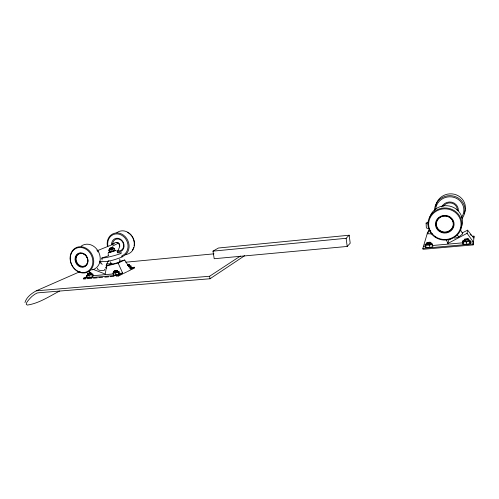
<?xml version="1.0" encoding="UTF-8"?>
<svg xmlns="http://www.w3.org/2000/svg" width="499" height="499" viewBox="0 0 499 499"><rect width="100%" height="100%" fill="white"/><g stroke="black" fill="none" stroke-linecap="round" stroke-linejoin="round"><path stroke-width="0.75" d="M112.893 251.016L114.932 250.479L109.481 252.344L112.206 251.197M97.386 268.256L97.361 268.836C98.802 271.069 102.095 270.67 104.378 270.308L104.796 269.198M430.756 230.856L428.522 230.788L427.2 233.732L422.859 248.371L422.965 249.307L473.114 244.909L474.05 237.05L473.956 236.139L472.434 236.283M473.114 244.909L473.27 241.878L467.076 233.32L467.613 230.17L462.093 232.983M473.956 236.139L473.726 238.06L467.613 230.17M111.477 263.765L106.561 265.998L105.252 274.057L92.901 269.279M119.043 274.325L118.962 271.718L119.043 274.325L113.36 275.273L113.092 272.735L114.259 272.261M24.95 302.506C26.509 297.211 31.524 293.362 36.252 290.83L80.189 271.562M119.785 246.525L117.327 252.151M427.737 233.763L428.522 230.788M467.076 233.32L447.89 243.443L448.969 239.663L451.732 238.26M88.965 273.365L89.97 270.545M106.038 266.029L107.69 262.031L108.913 260.59M113.36 275.273L113.672 274.668M130.42 266.572L131.125 265.936L131.48 267.888L130.788 268.518L130.42 266.572L128.854 266.691M109.655 248.34L112.705 247.442L109.655 248.34L109.861 249.843M92.458 276.745L92.066 274.774L92.87 274.101L93.244 276.084L92.458 276.745L89.321 277.494L86.982 277.55L86.583 275.579L87.412 274.918M87.774 273.546L90.918 272.984L87.774 273.546L87.805 275.043L88.292 275.161L88.055 273.939L87.568 273.82L88.161 273.508M114.022 272.691L113.997 271.169L117.178 270.601L113.997 271.169M460.352 229.646L462.773 233.788L458.668 237.069L454.62 238.254M426.957 242.639L426.757 243.225L429.708 243.119L430.837 242.464L429.446 242.177L426.957 242.639L429.552 242.807L430.531 242.24M468.711 240.867L468.43 239.058L466.952 238.772L464.432 239.239L464.32 241.029M347.192 246.45L350.204 243.213L349.169 235.222L218.425 248.015L212.979 251.14L214.214 258.725L347.192 246.45L346.131 238.297L349.169 235.222M429.645 228.879L426.533 228.049L426.333 227.581L426.109 223.115L428.348 222.024M113.722 272.098C113.073 273.234 117.564 272.198 118.438 271.525L117.359 271.337M59.568 291.067C49.233 296.394 39.009 303.373 27.32 305.076L26.291 304.328A37.974 5.339 -35.1 0 1 32.067 296.3L34.687 294.298L37.213 292.982L38.791 292.763L210.035 278.754L244.616 255.713M36.252 290.83L209.63 276.246L240.387 256.049M127.732 265.331L129.247 264.813L127.7 264.85L129.528 264.994L129.746 266.204M129.528 264.994L127.775 265.593M119.679 245.29L118.438 243.113L112.331 246.257M91.436 274.394L91.205 273.165L88.055 273.939M109.481 252.344L108.807 250.061L108.869 250.379L111.614 249.675L114.352 248.739L114.277 248.421L114.951 250.698M87.755 274.381C85.46 275.847 94.043 274.126 91.398 273.689M116.267 276.172L118.55 275.972L122.779 273.87M123.44 273.546L126.74 271.911M127.388 271.593L130.619 269.99M131.281 269.66L134.58 268.025L134.443 267.264L130.613 267.62M85.853 278.835L83.57 279.035L83.42 278.261L118.4 275.18L122.635 273.09L118.126 263.06L106.561 265.998M134.443 267.264L130.476 269.223L124.713 260.029L119.504 261.333M118.126 263.06L124.713 260.029M83.42 278.261L87.313 276.477M113.379 248.801L113.011 247.598L109.487 248.633L110.042 248.39M430.593 243.556L432.221 243.73L432.87 246.712L429.807 247.492L426.015 247.629L425.304 246.974L425.061 244.61L426.545 243.936M425.061 244.61L425.747 245.234L429.545 245.109L432.602 244.329M108.233 255.868L101.759 258.12L102.095 259.96M112.974 273.252L118.668 272.298M111.957 244.067L115.188 242.732A3.281 2.838 65.3 0 1 118.438 243.113M97.76 250.51L114.302 243.818M86.583 275.579L92.066 274.774M109.749 251.964C102.969 254.665 122.199 248.845 114.252 250.592M468.025 240.094L469.939 240.449L470.289 243.537L466.746 244.273L463.097 244.254L462.723 241.092L464.45 240.449M463.097 244.254L462.841 241.84L466.49 241.847L470.033 241.098M110.229 249.176L108.994 249.687L113.641 248.203M426.72 243.606L425.684 244.248L429.346 244.342L431.797 243.724L431.205 243.213M464.432 239.239L467.232 239.395L468.118 238.834M468.58 240.562L468.43 239.058L464.164 239.532L465.629 239.907L468.555 239.364M128.73 266.366L130.401 265.78L129.678 265.53M464.594 240.125L463.06 240.774L466.397 241.054L469.253 240.449L469.54 240.119L469.129 239.863M114.346 271.138L115.643 270.814M113.791 271.45L117.465 270.789L116.934 270.67M112.525 247.654L113.011 247.598M101.759 258.12L106.381 257.565L114.252 255.644L120.552 253.679L121.6 252.837L117.458 252.781M427.893 242.576L429.021 242.452M212.979 251.14L346.131 238.297M106.343 264.052L111.764 263.541M125.698 262.212L213.965 253.835M93.244 275.704L113.604 273.895M118.874 273.427L122.635 273.09M423.77 246.288L425.279 246.15M432.084 245.545L463.297 242.77M469.434 242.221L473.27 241.878M422.859 248.371L473.021 243.955M87.375 278.698L91.947 278.299M93.469 278.168L97.274 277.831M98.796 277.7L102.601 277.369M104.877 277.17L108.676 276.833M110.192 276.702L113.99 276.371M470.164 234.599L471.181 235.166M427.2 233.732L432.502 233.925M117.583 271.587L118.962 271.718M91.66 273.92L92.87 274.101M99.706 261.208C107.285 262.674 115.213 259.561 122.299 256.929L122.486 256.555L121.987 256.361M91.205 273.165L89.408 273.003M99.956 262.898L101.459 263.279L102.158 264.495M105.326 267.595L106.774 268.075M427.406 223.97L426.109 223.115M99.582 261.669L100.979 262.331M112.238 247.654L112.843 249.045M128.823 265.063L129.253 266.497M116.716 270.87L117.165 272.348M90.419 273.252L90.868 274.706M110.26 261.844L111.682 264.071M457.265 234.636L458.668 237.069M467.232 239.395L467.407 239.713M429.552 242.807L429.876 244.597M446.343 239.944L447.89 243.443M111.614 249.675L112.225 251.627M111.202 248.246L111.57 249.456M109.98 248.571L110.348 249.781M470.289 243.537L469.877 240.368M462.723 241.092L462.841 241.84M88.922 275.498L89.321 277.494M115.668 273.084L116.055 275.092M113.292 272.666L113.547 274.001M118.4 275.18L118.55 275.972M115.618 271.419L115.849 272.666M114.333 271.562L114.564 272.81M209.63 276.246L210.035 278.754M427.992 243.306L428.154 244.784M425.747 245.234L426.015 247.629M430.837 242.464L431.049 244.248M429.545 245.109L429.807 247.492M466.49 241.847L466.746 244.273M465.629 239.907L465.785 241.416M464.301 239.832L464.457 241.335M119.716 246.356L119.629 245.246A3.019 2.614 65.3 0 0 116.46 242.564M108.171 253.267L108.345 255.7M119.791 259.068L119.872 261.688M119.748 261.588A4.31 0.349 -16.9 0 1 115.269 263.397A4.31 0.349 -16.9 0 1 112.2 263.784M107.397 246.119A12.313 10.666 65.4 0 1 115.437 233.033A12.313 10.666 65.4 0 1 128.642 242.757A12.313 10.666 65.4 0 1 121.75 256.686M116.722 232.815A12.126 10.548 65.5 0 1 133.445 238.728A12.126 10.548 65.5 0 1 125.76 254.502M112.693 244.479A6.156 5.333 65.4 0 1 118.338 238.99A6.156 5.333 65.4 0 1 123.64 246.138A6.156 5.333 65.4 0 1 117.365 250.772M127.544 232.415A11.571 10.061 65.5 0 1 131.692 235.99M132.079 236.532A11.571 10.061 65.5 0 1 134.106 245.839M133.738 247.317A11.571 10.061 65.5 0 1 132.435 249.98M107.878 246.15A11.44 9.911 65.4 0 1 115.119 234.031A11.44 9.911 65.4 0 1 127.47 242.514A11.44 9.911 65.4 0 1 121.887 255.769M111.558 244.554A7.042 6.1 65.4 0 1 118.013 238.273A7.042 6.1 65.4 0 1 124.076 246.45A7.042 6.1 65.4 0 1 116.897 251.752M118.656 243.412A1.74 1.509 65.4 0 1 119.635 245.67M81.181 246.157A13.286 11.284 65 0 1 98.945 252.694A13.286 11.284 65 0 1 91.61 269.959M87.631 262.649A6.749 5.707 64.9 0 1 77.782 263.809A6.749 5.707 64.9 0 1 80.308 253.355A6.749 5.707 64.9 0 1 87.799 261.938M96.887 250.099A12.332 10.473 65 0 1 98.035 251.926M429.857 217.053A16.635 15.756 -2.2 0 1 451.639 206.648A16.635 15.756 -2.2 0 1 460.939 227.943M434.573 210.653A15.22 14.427 -5.7 0 1 454.29 196.269A15.22 14.427 -5.7 0 1 462.062 218.481M465.33 209.674A14.958 14.178 -6.4 0 1 464.089 213.778M435.658 206.486A14.958 14.178 -6.4 0 1 451.988 193.88A14.958 14.178 -6.4 0 1 465.411 208.969M443.411 206.131A7.61 7.211 -5.7 0 1 452.219 203.274A7.61 7.211 -5.7 0 1 457.29 210.584M435.621 209.405A14.147 13.404 -5.7 0 1 454.24 197.454A14.147 13.404 -5.7 0 1 461.556 217.433M441.727 206.954A8.701 8.252 -5.7 0 1 451.813 202.22A8.701 8.252 -5.7 0 1 458.344 210.79M70.683 254.222A13.51 11.421 64.9 0 0 84.381 272.978A13.51 11.421 64.9 0 0 90.712 252.394A13.51 11.421 64.9 0 0 70.683 254.222M70.814 254.627A12.905 10.903 64.9 0 0 83.901 272.548A12.905 10.903 64.9 0 0 89.945 252.881A12.905 10.903 64.9 0 0 70.814 254.627M75.318 256.96A7.435 6.287 64.9 0 0 82.884 267.264A7.435 6.287 64.9 0 0 86.333 255.918A7.435 6.287 64.9 0 0 75.318 256.96M75.842 257.091A6.986 5.901 64.9 0 0 82.953 266.765A6.986 5.901 64.9 0 0 86.19 256.112A6.986 5.901 64.9 0 0 75.842 257.091M435.303 237.287A16.96 16.062 -1.5 0 0 461.818 225.242A16.96 16.062 -1.5 0 0 437.604 209.549A16.96 16.062 -1.5 0 0 435.303 237.287M440.043 230.669A8.477 8.028 -1.5 0 0 453.279 224.619A8.477 8.028 -1.5 0 0 441.16 216.803A8.477 8.028 -1.5 0 0 440.043 230.669M435.671 236.85A16.205 15.344 -1.4 0 0 461.001 225.336A16.205 15.344 -1.4 0 0 437.866 210.341A16.205 15.344 -1.4 0 0 435.671 236.85M439.494 231.536A9.338 8.845 -1.4 0 0 454.084 224.868A9.338 8.845 -1.4 0 0 440.729 216.254A9.338 8.845 -1.4 0 0 439.494 231.536M439.837 231.031A8.77 8.302 -1.4 0 0 453.529 224.775A8.77 8.302 -1.4 0 0 440.991 216.685A8.77 8.302 -1.4 0 0 439.837 231.031"/></g></svg>
